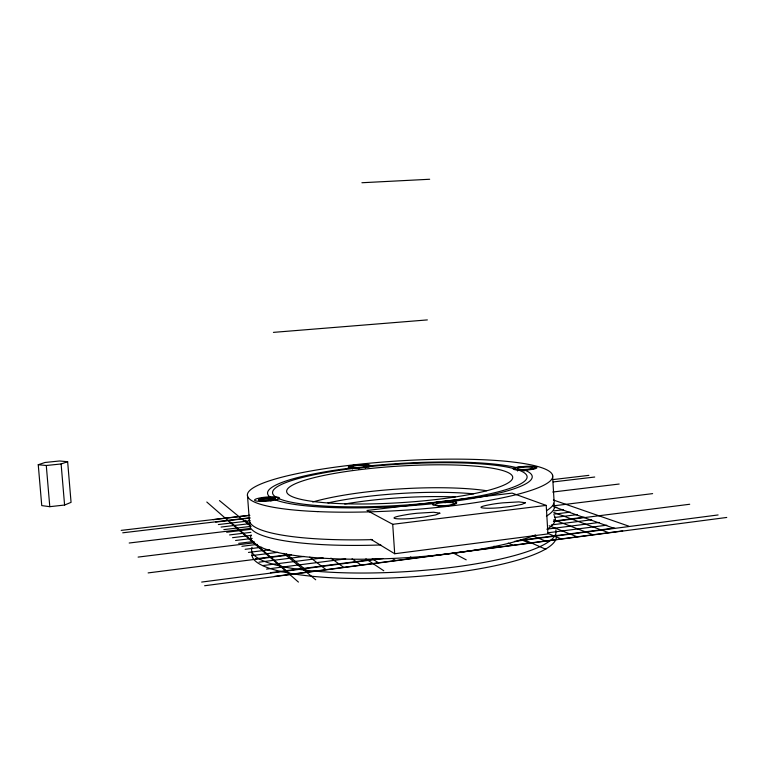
<?xml version="1.0" encoding="UTF-8"?>
<svg xmlns="http://www.w3.org/2000/svg" width="765" height="765" viewBox="0 0 765 765"><rect width="100%" height="100%" fill="white"/><g stroke="black" fill="none" stroke-linecap="round" stroke-linejoin="round"><path stroke-width="1.15" d="M64.585 505.034L71.059 502.347L67.645 461.706L59.555 460.979L44.992 462.481L38.25 464.738L41.75 505.598L49.792 506.679L64.585 505.034L61.114 463.963L67.645 461.706M274.425 576.408L622.71 530.872M204.618 585.741L726.75 517.456M266.526 569.103L345.684 558.89M547.73 532.813L606.798 525.192M370.901 539.315L394.702 553.736L547.931 533.922L546.22 505.407L512.139 493.119L367.009 510.465L392.713 524.302L546.22 505.407M270.418 572.708L378.073 558.727M517.656 540.597L614.658 528.003M201.673 582.069L382.902 558.517M514.376 541.429L718.106 514.95M148.123 572.909L291.522 554.73M553.43 521.529L689.714 504.259M259.029 562.17L304.011 556.432M551.412 524.914L591.661 519.779M262.73 565.593L323.136 557.848M547.023 529.141L599.138 522.457M248.482 552.416L269.777 549.748M553.697 514.204L570.26 512.129M251.905 555.581L277.934 552.311M554.749 517.456L577.231 514.625M255.424 558.832L289.734 554.491M553.592 521.07L584.355 517.169M138.102 557.092L254.286 542.768M553.038 505.904L652.622 493.626M241.874 546.306L257.26 544.393M554.434 507.616L556.805 507.319M245.135 549.318L261.707 547.262M553.984 510.877L563.451 509.7M232.541 537.671L251.465 535.366M235.572 540.482L252.182 538.445M238.69 543.36L254.095 541.457M129.189 543.016L250.203 528.443M552.741 492.038L619.181 484.035M226.669 532.239L250.404 529.38M229.567 534.926L250.891 532.344M218.35 524.551L250.337 520.755M221.066 527.056L249.543 523.662M223.839 529.619L251.073 526.358M121.186 530.384L249.39 515.304M553.277 479.55L588.887 475.352M213.11 519.693L249.868 515.371M122.725 532.803L249.62 517.809M553.21 481.931L594.721 477.025M215.701 522.093L249.992 518.039M258.962 499.947L275.104 498.091M38.25 464.738L46.282 465.493L61.114 463.963M273.421 332.373L427.348 319.913M361.912 182.739L429.672 179.259M553.401 500.004L628.773 526.148M553.879 506.765L613.52 528.127M553.774 512.464L608.347 532.545M553.755 519.798L592.636 534.601M549.136 525.756L576.829 536.667M547.654 533.339L560.908 538.751M532.775 535.72L544.871 540.845M522.983 539.277L545.847 549.289M521.147 539.621L528.73 542.959M508.161 543.112L512.473 545.082M493.951 546.2L496.093 547.224M453.588 553.152L466.21 559.846M410.423 556.93L412.478 558.144M392.388 558.507L395.4 560.382M372.249 558.746L378.197 562.629M365.89 558.89L383.781 570.767M352.072 558.842L360.86 564.895M330.91 558.096L343.409 567.171M309.777 557.121L325.823 569.476M245.173 520.324L249.734 524.054M286.215 553.889L308.113 571.79M219.459 500.578L250.633 526.224M283.643 553.382L315.735 579.784M230.523 522.065L290.27 574.123M206.799 502.022L298.426 582.079M46.282 465.493L49.792 506.679M270.934 500.97L270.676 497.508A132.536 21.439 -3.6 0 1 352.531 467.798L352.617 469.031M247.487 495.481L249.361 520.439M368.883 467.205L368.797 465.971A132.536 21.439 -3.6 0 1 516.518 467.616M368.606 465.263L368.692 466.487M365.335 468.276L365.249 467.042A127.449 20.607 -3.6 0 1 514.482 468.763M358.728 469.012L358.642 467.778A127.449 20.607 -3.6 0 0 278.833 498.608A127.449 20.607 -3.6 0 0 437.102 502.223L437.197 503.724M392.713 524.302L394.702 553.736M433.105 505.196L433 503.695A132.536 21.439 -3.6 0 1 273.908 499.258M455.988 502.089L456.093 503.59M452.651 502.892L452.555 501.4A132.536 21.439 -3.6 0 0 523.968 469.844L524.054 471.173M445.115 502.787L445.02 501.295A127.449 20.607 -3.6 0 0 517.475 469.672L517.561 470.991M534.668 467.061L534.745 468.371M552.521 474.883L554.013 499.956A152.742 27.636 -3.6 0 1 546.449 510.704M312.656 502.003A113.124 20.406 -3.6 0 1 486.664 490.728M372.574 539.631A152.742 27.636 -3.6 0 1 249.773 517.771M553.42 503.169A152.704 28.2 -3.6 0 1 546.401 516.136M380.846 544.957A152.704 28.2 -3.6 0 1 250.145 522.705M554.156 515.581A152.608 29.625 -3.5 0 1 547.185 529.17M535.557 534.917A152.608 29.625 -3.5 0 1 358.68 559.234A152.608 29.625 -3.5 0 1 251.073 535.012M555.792 529.954A152.512 31.04 -3.5 0 1 402.495 571.857A152.512 31.04 -3.5 0 1 251.991 547.319M556.088 534.945A152.474 31.604 -3.5 0 1 402.868 577.412A152.474 31.604 -3.5 0 1 252.364 552.234M327.946 502.911A113.096 20.827 -3.6 0 1 473.621 493.846M344.709 504.011A113.067 21.219 -3.6 0 1 455.175 496.944M525.44 502.748L521.883 504.393L511.661 506.287A46.359 8.195 -2.9 0 1 503.647 507.262C493.291 508.945 463.695 508.849 494.869 503.81A48.97 9.075 -2.6 0 1 502.758 502.854L518.899 501.878L525.44 502.748M439.846 513.181L435.725 514.922L424.881 516.901A46.961 8.539 -3.5 0 1 416.571 517.924C404.35 519.751 376.982 519.368 409.103 514.223A49.572 9.486 -3.3 0 1 417.288 513.229L433.669 512.244L439.846 513.181M262.797 500.54A8.291 1.377 -4.6 0 0 275.304 498.407A8.291 1.377 -4.6 0 0 263.026 498.139A8.291 1.377 -4.6 0 0 262.797 500.54M335.864 503.437A113.268 18.303 -3.6 0 0 512.416 478.823A113.268 18.303 -3.6 0 0 350.829 470.848A113.268 18.303 -3.6 0 0 335.864 503.437M519.215 469.815A10.567 1.626 -2.8 0 0 535.557 467.778A10.567 1.626 -2.8 0 0 520.286 466.946A10.567 1.626 -2.8 0 0 519.215 469.815M354.233 467.874A9.792 1.434 -3.9 0 0 369.017 465.675A9.792 1.434 -3.9 0 0 354.511 465.359A9.792 1.434 -3.9 0 0 354.233 467.874M438.603 505.627A12.001 2.142 -3.2 0 0 456.753 502.835A12.001 2.142 -3.2 0 0 438.967 501.897A12.001 2.142 -3.2 0 0 438.603 505.627M317.704 511.613A152.943 24.776 -3.6 0 0 552.579 477.398A152.943 24.776 -3.6 0 0 330.031 467.893A152.943 24.776 -3.6 0 0 317.704 511.613M439.808 506.028A9.725 1.74 -3.2 0 0 454.534 503.762A9.725 1.74 -3.2 0 0 440.133 502.988A9.725 1.74 -3.2 0 0 439.808 506.028M518.498 470.102A11.915 1.836 -2.8 0 0 536.906 467.798A11.915 1.836 -2.8 0 0 519.684 466.87A11.915 1.836 -2.8 0 0 518.498 470.102M520.688 469.461A7.86 1.214 -2.8 0 0 532.861 467.951A7.86 1.214 -2.8 0 0 521.51 467.329A7.86 1.214 -2.8 0 0 520.688 469.461M352.981 468.056A11.035 1.616 -3.9 0 0 370.231 465.703A11.035 1.616 -3.9 0 0 354.558 465.158A11.035 1.616 -3.9 0 0 352.981 468.056M355.094 467.453A7.287 1.071 -3.9 0 0 366.492 465.904A7.287 1.071 -3.9 0 0 356.174 465.531A7.287 1.071 -3.9 0 0 355.094 467.453M260.215 501.381A12.556 2.085 -4.6 0 0 279.541 498.235A12.556 2.085 -4.6 0 0 261.372 497.68A12.556 2.085 -4.6 0 0 260.215 501.381M262.519 500.597A8.291 1.377 -4.6 0 0 275.295 498.522A8.291 1.377 -4.6 0 0 263.323 498.149A8.291 1.377 -4.6 0 0 262.519 500.597"/></g></svg>
